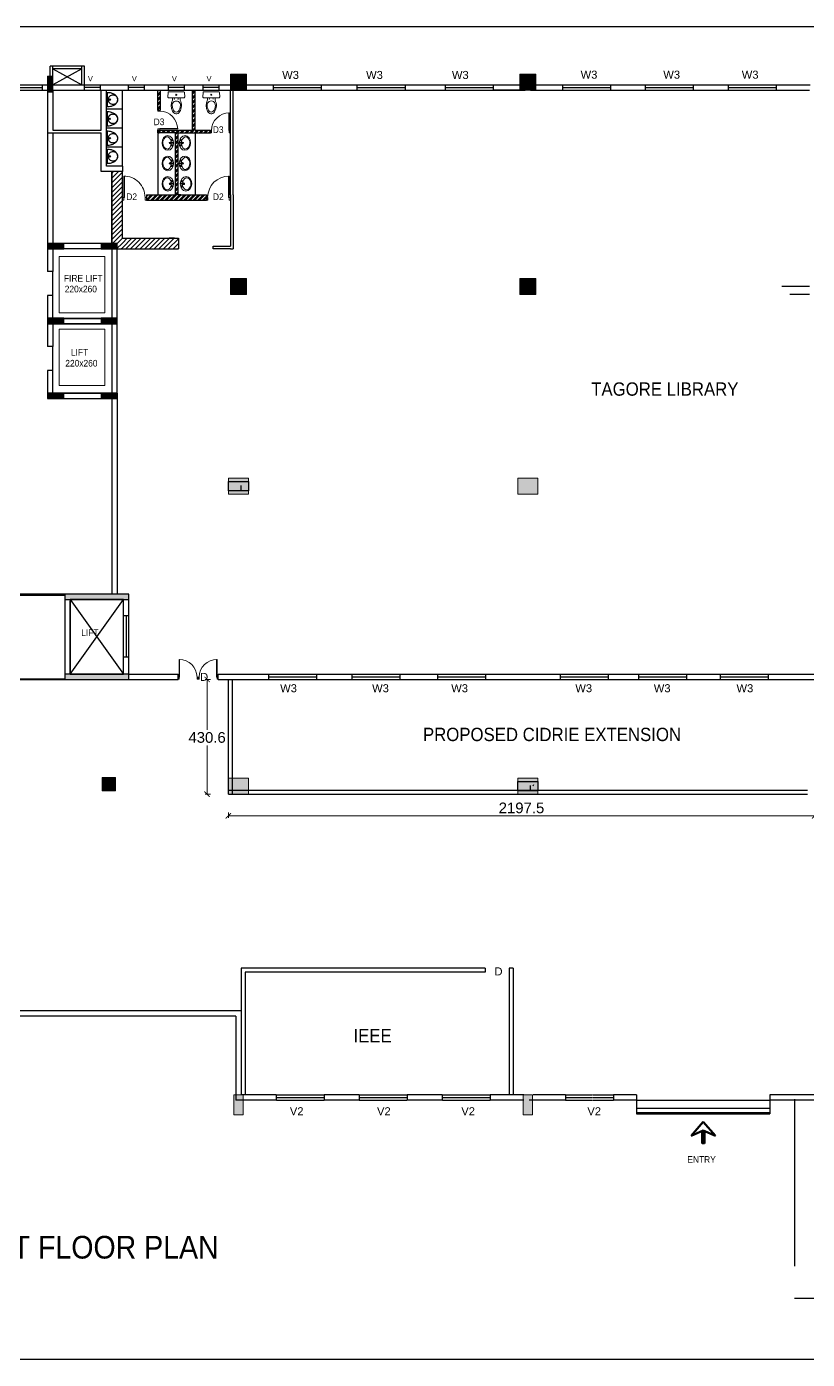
# Model space of a CAD drawing. Header units: inches. Extents: x 14 to 10147, y 8 to 5004.
# Drawn here: x 4100 to 7026, y 8 to 5004 of the extents above; entities that cross this region are included whole.
import ezdxf

# ---------------------------------------------------------------- set-up
doc = ezdxf.new("R2010")
doc.units = ezdxf.units.IN
doc.header["$MEASUREMENT"] = 0
doc.linetypes.add('HIDDEN', pattern=[0.375, 0.25, -0.125])
for name, color, linetype, lineweight in [('DOOR', 30, 'Continuous', 15), ('Layer4', 130, 'Continuous', 25), ('thin ha', 253, 'Continuous', 5), ('wall', 6, 'Continuous', 40), ('win', 102, 'Continuous', 20)]:
    doc.layers.add(name, color=color, linetype=linetype, lineweight=lineweight)
doc.layers.add('SANI', color=4, linetype='Continuous')
doc.styles.add('1MM', font='arial.ttf')
doc.styles.add('DIM', font='arial.ttf', dxfattribs={"width": 0.7, "height": 1})
doc.styles.add('DUTCH', font='arial.ttf')
doc.dimstyles.new('KRI', dxfattribs={"dimtxt": 23, "dimasz": 20, "dimexe": 7, "dimexo": 0, "dimgap": 9, "dimtad": 1, "dimdec": 1, "dimzin": 1, "dimdsep": 46, "dimtxsty": '1MM', "dimblk": 'ARCHTICK', "dimcen": 0.5, "dimclrd": 252, "dimclre": 252, "dimclrt": 7, "dimaunit": 1, "dimadec": 8, "dimazin": 0, "dimtfac": 1, "dimtdec": 1, "dimtmove": 0, "dimatfit": 3, "dimfxl": 1, "dimlwd": 13, "dimlwe": 13, "dimarcsym": 0})
pattern_1 = [(45, (-282644.504, 28265.471), (-8.83883476, 8.83883476), []), (45, (-282644.504, 28271.721), (-8.83883476, 8.83883476), [])]

# ---------------------------------------------------------------- blocks, each defined once
blk = doc.blocks.new('col')
at = {"layer": 'Layer4', "linetype": 'Continuous', "ltscale": 0.1}
blk.add_hatch(color=256, dxfattribs=at).paths.add_polyline_path([(3474.816, -1756.199), (3474.816, -1755.999), (3475.416, -1755.999), (3475.416, -1756.199)])
blk.add_lwpolyline([(3474.816, -1756.199), (3474.816, -1755.999), (3475.416, -1755.999), (3475.416, -1756.199)], close=True, dxfattribs=at)
blk = doc.blocks.new('yttu')
at = {"layer": 'thin ha', "linetype": 'Continuous', "lineweight": 20, "ltscale": 0.1}
blk.add_hatch(color=2, dxfattribs=at).paths.add_polyline_path([(-6879.58, -1156.369), (-6878.83, -1156.369), (-6878.83, -1156.969), (-6879.58, -1156.969)])
at = {"layer": 'thin ha', "color": 2, "linetype": 'Continuous', "lineweight": 20, "ltscale": 0.1}
blk.add_lwpolyline([(-6879.58, -1156.369), (-6878.83, -1156.369), (-6878.83, -1156.969), (-6879.58, -1156.969)], close=True, dxfattribs=at)
blk = doc.blocks.new('A$C307F25CB')
at = {"layer": 'win'}
for points in [[(5.5, 11.1), (8.3, 11.1), (8.3, 104.5), (5.5, 104.5)], [(0, 0), (5.5, 0), (5.5, 11.1), (0, 11.1)], [(99.5, 0), (105, 0), (105, 11.1), (99.5, 11.1)]]:
    blk.add_lwpolyline(points, close=True, dxfattribs=at)
blk.add_arc((5.2, 10.2), 94.3, 0.52072, 89.78387, dxfattribs=at)
blk = doc.blocks.new('UR1P')
at = {"layer": 'SANI'}
for points in [[(-29.7, 0, 0.066402), (-27.3, -18, 0.078959), (-21, -32, 0.107161), (-10.6, -42.2, 0.141785), (0, -45.2, 0.141785), (10.6, -42.2, 0.107161), (21, -32, 0.078959), (27.3, -18, 0.066402), (29.7, 0)], [(0, -45.2, 0.104192), (7.3, -43.7, 0.100673), (13.6, -39.2, 0.096065), (17.8, -32.6, 0.093043), (19.3, -24.7, 0.093043), (17.8, -16.8, 0.096065), (13.6, -10.2, 0.100673), (7.3, -5.7, 0.104192), (0, -4.2, 0.104192), (-7.3, -5.7, 0.100673), (-13.6, -10.2, 0.096065), (-17.8, -16.8, 0.093043), (-19.3, -24.7, 0.093043), (-17.8, -32.6, 0.096065), (-13.6, -39.2, 0.100673), (-7.3, -43.7, 0.104192)]]:
    blk.add_lwpolyline(points, format="xyb", close=True, dxfattribs=at)
blk.add_circle((0, -10.8), 2.97, dxfattribs=at)
blk = doc.blocks.new('WB5')
at = {"layer": 'DOOR'}
for p, q in [((4.7, 11.3), (6.8, 10.5)), ((5.3, -11), (7.3, -10.1))]:
    blk.add_line(p, q, dxfattribs=at)
for points in [[(2.4, 0.1, 1), (5, 0.1, 1)], [(3.2, 7.9, 1), (5.9, 7.9, 1)], [(3.6, -7.7, -1), (6.3, -7.6, -1)]]:
    blk.add_lwpolyline(points, format="xyb", close=True, dxfattribs=at)
for centre, radius in [((3.7, 0.1), 1.32), ((11.8, 0.3), 2.73), ((11.8, 0.3), 2.19)]:
    blk.add_circle(centre, radius, dxfattribs=at)
for centre, radius, start, end in [((5.6, 13.6), 2.49, 151.6403, 249.4649), ((7.7, 12.8), 2.49, 249.4649, 334.3015), ((32.6, 0.8), 25.2, 127.6693, 236.45), ((18.2, 19.4), 1.66, 91.5976, 127.6693), ((6.3, -13.3), 2.49, 113.4041, 211.2287), ((8.3, -12.4), 2.49, 28.5675, 113.4041)]:
    blk.add_arc(centre, radius, start, end, dxfattribs=at)
blk.add_ellipse((19.5, 0.5), major_axis=(-0.6, 24.9), ratio=0.783308, dxfattribs=at)
blk.add_open_spline([(18.7, -20.2), (23.5, -20.6), (25, -20), (30.8, -16.4), (34.3, -10.8), (37.3, 2.3), (34.9, 9.5), (28.9, 18.7), (25, 21.3), (18.2, 21.1)], degree=3, knots=[3.262053, 3.262053, 3.262053, 3.262053, 3.577225, 3.577225, 4.479784, 4.479784, 5.382343, 5.382343, 6.141594, 6.141594, 6.141594, 6.141594], dxfattribs=at)
blk = doc.blocks.new('WC1')
at = {"layer": 'DOOR'}
for p, q in [((-29.3, -7.5), (-29.8, -22.7)), ((24.3, -5), (-26.8, -5))]:
    blk.add_line(p, q, dxfattribs=at)
for points in [[(26.8, -7.5), (27.3, -22.7, -0.423393), (24.7, -25.4), (-27.3, -25.4, -0.423393), (-29.8, -22.7), (-29.3, -7.5, -0.405093), (-26.8, -5), (24.3, -5, -0.405093), (26.8, -7.5, -0.407682)], [(11.5, -25.4), (11.5, -33, -0.265683), (10, -73.3, -0.649464), (-14.1, -70.9, -0.243179), (-14, -33), (-14, -25.4), (11.5, -25.4)], [(12.6, -52, 1.119632), (-15.2, -52, 17.71796)]]:
    blk.add_lwpolyline(points, format="xyb", dxfattribs=at)
blk.add_lwpolyline([(-14, -25.4), (-14, -33)], dxfattribs=at)
for centre, radius in [((-7.6, -29.2), 0.636), ((-1.3, -15.2), 1.91), ((5.1, -29.2), 0.636)]:
    blk.add_circle(centre, radius, dxfattribs=at)
blk.add_arc((-26.8, -7.5), 2.54, 90, 178.2101, dxfattribs=at)
blk.add_ellipse((-1.3, -52), major_axis=(0, -22.4), ratio=0.622298, start_param=4.712389, end_param=7.853982, dxfattribs=at)
blk = doc.blocks.new('A$C764D24B9')
at = {"layer": 'DOOR'}
for points in [[(0.056, 0.111), (0.083, 0.111), (0.083, 1), (0.056, 1)], [(0, 0), (0.056, 0), (0.056, 0.111), (0, 0.111)], [(0.944, 0), (1, 0), (1, 0.111), (0.944, 0.111)]]:
    blk.add_lwpolyline(points, close=True, dxfattribs=at)
blk.add_arc((0.056, 0.111), 0.889, 0, 90, dxfattribs=at)
blk = doc.blocks.new('_ArchTick')
at = {"layer": 'wall', "color": 0, "const_width": 0.15}
blk.add_lwpolyline([(-0.5, -0.5), (0.5, 0.5)], dxfattribs=at)
blk = doc.blocks.new('*D18')
at = {"lineweight": 13, "ltscale": 0.1, "transparency": 16777216}
for p, q in [((4855.9, 2057.8), (4855.9, 2038.5)), ((7053.4, 2057.8), (7053.4, 2038.5)), ((4855.9, 2045.5), (7053.4, 2045.5))]:
    blk.add_line(p, q, dxfattribs=at)
at = {"layer": 'Defpoints', "color": 0, "linetype": 'Continuous', "ltscale": 0.1, "transparency": 16777216}
for p in [(4855.9, 2126.5, -10.8), (7053.4, 2126.5, -10.8), (7053.4, 2045.5)]:
    blk.add_point(p, dxfattribs=at)
at = {"linetype": 'Continuous', "lineweight": 13, "ltscale": 0.1, "transparency": 16777216, "xscale": 20, "yscale": 20, "zscale": 20, "rotation": 180}
blk.add_blockref('_ArchTick', (4855.9, 2045.5), dxfattribs=at)
at = {"linetype": 'Continuous', "lineweight": 13, "ltscale": 0.1, "transparency": 16777216, "xscale": 20, "yscale": 20, "zscale": 20}
blk.add_blockref('_ArchTick', (7053.4, 2045.5), dxfattribs=at)
at = {"color": 7, "linetype": 'Continuous', "ltscale": 0.1, "transparency": 16777216, "insert": (5954.6, 2074.9), "char_height": 40, "attachment_point": 5, "style": '1MM'}
blk.add_mtext('2197.5', dxfattribs=at)
blk = doc.blocks.new('*D21')
at = {"lineweight": 13, "ltscale": 0.1, "transparency": 16777216}
for p, q in [((4788.7, 2557.1), (4769.2, 2557.1)), ((4776.2, 2557.1), (4776.2, 2368.4)), ((4776.2, 2126.5), (4776.2, 2309.5)), ((4788.5, 2126.5), (4769.2, 2126.5))]:
    blk.add_line(p, q, dxfattribs=at)
at = {"layer": 'Defpoints', "color": 0, "linetype": 'Continuous', "ltscale": 0.1, "transparency": 16777216}
for p in [(4855.9, 2557.1, -1.5), (4776.2, 2126.5), (4855.9, 2126.5, -10.8)]:
    blk.add_point(p, dxfattribs=at)
at = {"linetype": 'Continuous', "lineweight": 13, "ltscale": 0.1, "transparency": 16777216, "xscale": 20, "yscale": 20, "zscale": 20}
for p, rotation in [((4776.2, 2557.1), 90), ((4776.2, 2126.5), 270)]:
    blk.add_blockref('_ArchTick', p, dxfattribs=dict(at, rotation=rotation))
at = {"color": 7, "linetype": 'Continuous', "ltscale": 0.1, "transparency": 16777216, "insert": (4776.2, 2339), "char_height": 40, "attachment_point": 5, "style": '1MM'}
blk.add_mtext('430.6', dxfattribs=at)

msp = doc.modelspace()

# ---------------------------------------------------------------- hatches: boundary and pattern name
at = {"linetype": 'Continuous', "lineweight": 20, "ltscale": 0.1}
for points in [[(4178.67, 4819), (4198.67, 4819), (4198.67, 4759), (4178.67, 4759)], [(4863.4, 4826.5), (4923.4, 4826.5), (4923.4, 4766.5), (4863.4, 4766.5)], [(5948.4, 4826.5), (6008.4, 4826.5), (6008.4, 4766.5), (5948.4, 4766.5)], [(4238.63, 4190.67), (4238.63, 4170.67), (4178.63, 4170.67), (4178.63, 4190.67)], [(4438.63, 4190.67), (4438.63, 4170.67), (4378.63, 4170.67), (4378.63, 4190.67)], [(4863.4, 4060.25), (4923.4, 4060.25), (4923.4, 4000.25), (4863.4, 4000.25)], [(5948.4, 4060.25), (6008.4, 4060.25), (6008.4, 4000.25), (5948.4, 4000.25)], [(4238.63, 3910.67), (4238.63, 3890.67), (4178.63, 3890.67), (4178.63, 3910.67)], [(4438.63, 3910.67), (4438.63, 3890.67), (4378.63, 3890.67), (4378.63, 3910.67)], [(4238.63, 3630.67), (4238.63, 3610.67), (4178.63, 3610.67), (4178.63, 3630.67)], [(4438.63, 3630.67), (4438.63, 3610.67), (4378.63, 3610.67), (4378.63, 3630.67)], [(4482.56, 2877.07), (4482.56, 2857.07), (4242.56, 2857.07), (4242.56, 2877.07)], [(4482.56, 2577.07), (4482.56, 2557.07), (4242.56, 2557.07), (4242.56, 2577.07)], [(4383.39, 2189), (4433.39, 2189), (4433.39, 2139), (4383.39, 2139)], [(4875.9, 999.5), (4910.9, 999.5), (4910.9, 924.5), (4875.9, 924.5)], [(5960.9, 999.5), (5995.9, 999.5), (5995.9, 924.5), (5960.9, 924.5)]]:
    msp.add_hatch(color=2, dxfattribs=at).paths.add_polyline_path(points)
at = {"linetype": 'Continuous', "ltscale": 0.1}
h = msp.add_hatch(dxfattribs=at)
h.set_pattern_fill('STEEL', color=3, scale=100, style=0)
h.set_pattern_definition(pattern_1)
h.paths.add_polyline_path([(4788.85, 4616.54), (4788.85, 4606.54), (4666.03, 4606.54), (4666.03, 4374.12), (4773.4, 4374.12), (4773.34, 4354.12), (4548.67, 4354.12), (4548.61, 4374.12), (4656.03, 4374.12), (4656.03, 4606.54), (4591.03, 4606.58), (4591.04, 4616.54), (4721.03, 4616.54), (4721.1, 4766.5), (4731.03, 4766.5), (4731.03, 4616.54)])
h = msp.add_hatch(dxfattribs=at)
h.set_pattern_fill('STEEL', color=3, scale=100, style=0)
h.set_pattern_definition(pattern_1)
h.paths.add_polyline_path([(4591.03, 4766.53), (4601.03, 4766.53), (4601.03, 4691.54), (4591.03, 4691.54)])
h = msp.add_hatch(dxfattribs=at)
h.set_pattern_fill('ANSI31', color=256, scale=100, style=0)
h.set_pattern_definition([(45, (-270946.112, 28265.663), (-8.83883476, 8.83883476), [])])
h.paths.add_polyline_path([(4458.67, 4210.86), (4668.67, 4210.86), (4668.67, 4170.86), (4458.67, 4170.86)])
h.paths.add_polyline_path([(4418.63, 4170.67), (4458.63, 4170.67), (4458.67, 4460.86), (4418.67, 4460.86)])
for color, points in [(7, [(4855.9, 3264), (4855.9, 3299), (4930.9, 3299), (4930.9, 3264)]), (7, [(4855.9, 3264), (4855.9, 3299), (4930.9, 3299), (4930.9, 3264)]), (7, [(4855.9, 3264), (4855.9, 3299), (4930.9, 3299), (4930.9, 3264)]), (4, [(4482.56, 2877.07), (4242.56, 2877.07), (4242.56, 2857.07), (4482.56, 2857.07)]), (4, [(4482.56, 2577.07), (4242.56, 2577.07), (4242.56, 2557.07), (4482.56, 2557.07)]), (7, [(5940.9, 2139), (5940.9, 2174), (6015.9, 2174), (6015.9, 2139)]), (7, [(5940.9, 2139), (5940.9, 2174), (6015.9, 2174), (6015.9, 2139)]), (7, [(5940.9, 2139), (5940.9, 2174), (6015.9, 2174), (6015.9, 2139)])]:
    msp.add_hatch(color=color, dxfattribs=at).paths.add_polyline_path(points)

# ---------------------------------------------------------------- linework, layer by layer
at = {"linetype": 'HIDDEN'}
for p, q in [((3958.67, 4786.5, -10.81), (4158.67, 4786.5, -10.81)), ((3958.67, 4776.5, -10.81), (4158.67, 4776.5, -10.81)), ((3958.67, 4766.5, -10.81), (4158.67, 4766.5, -10.81)), ((5023.4, 4786.5, -10.81), (5203.4, 4786.5, -10.81)), ((5023.4, 4776.5, -10.81), (5203.4, 4776.5, -10.81)), ((5023.4, 4766.5, -10.81), (5203.4, 4766.5, -10.81)), ((5337.99, 4786.5, -10.81), (5517.99, 4786.5, -10.81)), ((5337.99, 4776.5, -10.81), (5517.99, 4776.5, -10.81)), ((5337.99, 4766.5, -10.81), (5517.99, 4766.5, -10.81)), ((5668.4, 4786.5, -10.81), (5848.4, 4786.5, -10.81)), ((5668.4, 4776.5, -10.81), (5848.4, 4776.5, -10.81)), ((5668.4, 4766.5, -10.81), (5848.4, 4766.5, -10.81)), ((6108.4, 4786.5, -10.81), (6288.4, 4786.5, -10.81)), ((6108.4, 4776.5, -10.81), (6288.4, 4776.5, -10.81)), ((6108.4, 4766.5, -10.81), (6288.4, 4766.5, -10.81)), ((6418.23, 4786.5, -10.81), (6598.23, 4786.5, -10.81)), ((6418.23, 4776.5, -10.81), (6598.23, 4776.5, -10.81)), ((6418.23, 4766.5, -10.81), (6598.23, 4766.5, -10.81)), ((6729.31, 4786.5, -10.81), (6909.31, 4786.5, -10.81)), ((6729.31, 4776.5, -10.81), (6909.31, 4776.5, -10.81)), ((6729.31, 4766.5, -10.81), (6909.31, 4766.5, -10.81)), ((5005.86, 2577.07, -1.55), (5185.86, 2577.07, -1.55)), ((5005.86, 2567.07, -1.55), (5185.86, 2567.07, -1.55)), ((5005.86, 2557.07, -1.55), (5185.86, 2557.07, -1.55)), ((5318.98, 2577.07, -1.55), (5498.98, 2577.07, -1.55)), ((5318.98, 2567.07, -1.55), (5498.98, 2567.07, -1.55)), ((5318.98, 2557.07, -1.55), (5498.98, 2557.07, -1.55)), ((5639.51, 2577.07, -1.55), (5819.51, 2577.07, -1.55)), ((5639.51, 2567.07, -1.55), (5819.51, 2567.07, -1.55)), ((5639.51, 2557.07, -1.55), (5819.51, 2557.07, -1.55)), ((6099.97, 2577.07, -1.55), (6279.97, 2577.07, -1.55)), ((6099.97, 2567.07, -1.55), (6279.97, 2567.07, -1.55)), ((6099.97, 2557.07, -1.55), (6279.97, 2557.07, -1.55)), ((6393.38, 2577.07, -1.55), (6573.38, 2577.07, -1.55)), ((6393.38, 2567.07, -1.55), (6573.38, 2567.07, -1.55)), ((6393.38, 2557.07, -1.55), (6573.38, 2557.07, -1.55)), ((6699.32, 2577.07, -1.55), (6879.32, 2577.07, -1.55)), ((6699.32, 2567.07, -1.55), (6879.32, 2567.07, -1.55)), ((6699.32, 2557.07, -1.55), (6879.32, 2557.07, -1.55)), ((5034.65, 999, -10.81), (5214.65, 999, -10.81)), ((5034.65, 989, -10.81), (5214.65, 989, -10.81)), ((5034.65, 979, -10.81), (5214.65, 979, -10.81)), ((5345.9, 999, -10.81), (5525.9, 999, -10.81)), ((5345.9, 989, -10.81), (5525.9, 989, -10.81)), ((5345.9, 979, -10.81), (5525.9, 979, -10.81)), ((5657.15, 999, -10.81), (5837.15, 999, -10.81)), ((5657.15, 989, -10.81), (5837.15, 989, -10.81)), ((5657.15, 979, -10.81), (5837.15, 979, -10.81)), ((6119.33, 999, -2.19), (6299.33, 999, -2.19)), ((6119.33, 989, -12.08), (6299.33, 989, -12.08)), ((6119.33, 979, -3.46), (6299.33, 979, -3.46))]:
    msp.add_line(p, q, dxfattribs=at)
at = {"linetype": 'Continuous', "ltscale": 0.1}
for p, q in [((4158.67, 4786.5, -10.81), (4337.28, 4786.5, -10.81)), ((4158.67, 4786.5, -10.81), (4198.67, 4786.5, -10.81)), ((4158.67, 4786.5, -10.81), (4198.67, 4786.5, -10.81)), ((4158.67, 4786.5, -10.81), (4158.67, 4766.5, -10.81)), ((4158.67, 4766.5, -10.81), (4337.28, 4766.5, -10.81)), ((4158.67, 4766.5, -10.81), (4178.67, 4766.5, -10.81)), ((4178.67, 4759, -10.81), (4178.67, 4606.5, -10.81)), ((4198.67, 4766.5, -10.81), (4198.67, 4759, -10.81)), ((4198.67, 4759, -10.81), (4198.67, 4616.5, -10.81)), ((4301.06, 4786.5, -10.81), (5023.4, 4786.5, -10.81)), ((4313.37, 4766.5, -10.81), (5023.4, 4766.5, -10.81)), ((4378.68, 4616.5, -0.1), (4378.67, 4766.54, -5.09)), ((4398.67, 4480.86, -9.99), (4398.67, 4766.54, -5.09)), ((4591.03, 4691.54, -12.76), (4591.03, 4766.53, -12.76)), ((4601.03, 4691.54, -12.76), (4601.03, 4766.53, -12.76)), ((4721.03, 4616.54, -12.76), (4721.03, 4766.5, -12.76)), ((4721.03, 4616.54, -12.76), (4721.03, 4766.5, -12.76)), ((4731.03, 4616.54, -12.76), (4731.03, 4766.5, -12.76)), ((4863.4, 4374.12, -5.09), (4863.4, 4766.57, -5.09)), ((4863.4, 4606.54, -5.09), (4863.4, 4766.5, -5.09)), ((4863.4, 4606.54, -5.09), (4863.4, 4766.5, -5.09)), ((4873.4, 4374.12, -5.09), (4873.4, 4766.57, -5.09)), ((4873.4, 4606.54, -5.09), (4873.4, 4766.5, -5.09)), ((4883.4, 4786.5, -10.81), (5023.4, 4786.5, -10.81)), ((4903.4, 4766.5, -10.81), (5023.4, 4766.5, -10.81)), ((5023.4, 4786.5, -10.81), (5023.4, 4766.5, -10.81)), ((5023.4, 4786.5, -10.81), (5023.4, 4766.5, -10.81)), ((5203.4, 4786.5, -10.81), (5337.99, 4786.5, -10.81)), ((5203.4, 4786.5, -10.81), (5337.99, 4786.5, -10.81)), ((5203.4, 4786.5, -10.81), (5203.4, 4766.5, -10.81)), ((5203.4, 4786.5, -10.81), (5203.4, 4766.5, -10.81)), ((5203.4, 4766.5, -10.81), (5337.99, 4766.5, -10.81)), ((5203.4, 4766.5, -10.81), (5337.99, 4766.5, -10.81)), ((5337.99, 4786.5, -10.81), (5337.99, 4766.5, -10.81)), ((5337.99, 4786.5, -10.81), (5337.99, 4766.5, -10.81)), ((5517.99, 4786.5, -10.81), (5668.4, 4786.5, -10.81)), ((5517.99, 4786.5, -10.81), (5668.4, 4786.5, -10.81)), ((5517.99, 4786.5, -10.81), (5517.99, 4766.5, -10.81)), ((5517.99, 4786.5, -10.81), (5517.99, 4766.5, -10.81)), ((5517.99, 4766.5, -10.81), (5668.4, 4766.5, -10.81)), ((5517.99, 4766.5, -10.81), (5668.4, 4766.5, -10.81)), ((5668.4, 4786.5, -10.81), (5668.4, 4766.5, -10.81)), ((5668.4, 4786.5, -10.81), (5668.4, 4766.5, -10.81)), ((5848.4, 4786.5, -10.81), (5988.4, 4786.5, -10.81)), ((5848.4, 4786.5, -10.81), (5988.4, 4786.5, -10.81)), ((5848.4, 4786.5, -10.81), (5848.4, 4766.5, -10.81)), ((5848.4, 4786.5, -10.81), (5848.4, 4766.5, -10.81)), ((5848.4, 4766.5, -10.81), (5968.4, 4766.5, -10.81)), ((5848.4, 4766.5, -10.81), (5968.4, 4766.5, -10.81)), ((5968.4, 4766.5, -10.81), (5848.4, 4766.5, -10.81)), ((5968.4, 4786.5, -10.81), (6108.4, 4786.5, -10.81)), ((5988.4, 4766.5, -10.81), (6108.4, 4766.5, -10.81)), ((6108.4, 4786.5, -10.81), (6108.4, 4766.5, -10.81)), ((6108.4, 4786.5, -10.81), (6108.4, 4766.5, -10.81)), ((6288.4, 4786.5, -10.81), (6418.23, 4786.5, -10.81)), ((6288.4, 4786.5, -10.81), (6288.4, 4766.5, -10.81)), ((6288.4, 4786.5, -10.81), (6288.4, 4766.5, -10.81)), ((6288.4, 4766.5, -10.81), (6418.23, 4766.5, -10.81)), ((6418.23, 4786.5, -10.81), (6418.23, 4766.5, -10.81)), ((6418.23, 4786.5, -10.81), (6418.23, 4766.5, -10.81)), ((6598.23, 4786.5, -18.14), (7035.96, 4786.5, -9.4)), ((6598.23, 4786.5, -10.81), (6598.23, 4766.5, -10.81)), ((6598.23, 4786.5, -10.81), (6598.23, 4766.5, -10.81)), ((6598.23, 4766.5, -10.81), (7033.4, 4766.5, -10.81)), ((6729.31, 4786.5, -10.81), (6729.31, 4766.5, -10.81)), ((6729.31, 4786.5, -10.81), (6729.31, 4766.5, -10.81)), ((6909.31, 4786.5, -10.81), (6909.31, 4766.5, -10.81)), ((6909.31, 4786.5, -10.81), (6909.31, 4766.5, -10.81)), ((4591.03, 4691.54, -15.37), (4601.03, 4691.54, -15.32)), ((4721.03, 4691.54, -14.71), (4721.03, 4691.54, -14.71)), ((4178.67, 4606.5, -10.81), (4378.68, 4606.5, -10.81)), ((4178.67, 4606.5, -5.09), (4178.67, 4460.67, -5.09)), ((4198.67, 4616.5, -10.81), (4378.68, 4616.5, -10.81)), ((4198.67, 4606.5, -10.81), (4198.67, 4300.67, -10.81)), ((4378.7, 4460.86, 5.08), (4378.68, 4606.5, 0.23)), ((4591.03, 4616.54, -15.37), (4721.03, 4616.54, -14.71)), ((4591.03, 4606.54, -12.76), (4591.03, 4616.54, -12.76)), ((4591.03, 4606.54, -15.37), (4596.03, 4606.54, -15.28)), ((4656.03, 4606.54, -14.51), (4596.03, 4606.54, -12.76)), ((4656.03, 4606.54, -14.51), (4656.03, 4374.12, -4.91)), ((4666.03, 4606.54, -13.97), (4731.03, 4606.54, -12.76)), ((4666.03, 4606.54, -14.51), (4666.03, 4374.12, -4.91)), ((4721.03, 4606.54, -12.76), (4721.03, 4606.54, -12.76)), ((4721.03, 4606.54, -15.37), (4788.85, 4606.54, -5.09)), ((4731.03, 4616.54, -15.32), (4788.85, 4616.54, -15.03)), ((4731.03, 4606.54, -12.76), (4731.03, 4606.54, -12.76)), ((4788.85, 4606.54, -5.09), (4788.85, 4616.54, -5.09)), ((4178.67, 4516.5, -10.81), (4178.67, 4170.67, -10.81)), ((4198.67, 4522.13, -10.81), (4198.67, 4170.67, -10.81)), ((4438.67, 4460.86, 4.93), (4378.67, 4460.86, 5.08)), ((4458.67, 4480.86, 4.88), (4398.67, 4480.86, 5.18)), ((4458.67, 4480.86, 4.88), (4458.67, 4460.86, 1.16)), ((4418.61, 4374.48, -3.74), (4418.61, 4354.48, -3.74)), ((4548.67, 4374.12, -1.63), (4599.07, 4374.12, -1.41)), ((4548.67, 4374.12, -5.09), (4548.67, 4354.12, -5.09)), ((4548.67, 4354.12, -1.57), (4604.07, 4354.12, -1.31)), ((4599.07, 4374.12, 3.6), (4656.03, 4374.12, 2.62)), ((4604.07, 4354.12, -2.49), (4773.4, 4354.12, -1.71)), ((4666.03, 4374.12, 2.43), (4668.4, 4374.12, 2.39)), ((4678.4, 4374.12, 2.76), (4668.4, 4374.12, 2.39)), ((4678.4, 4374.12, 2.2), (4773.4, 4374.12, 0.4)), ((4773.4, 4374.12, -5.09), (4773.4, 4354.12, -5.09)), ((4863.4, 4374.12, -5.09), (4863.4, 4180.74, -5.09)), ((4873.4, 4374.12, -5.09), (4873.4, 4170.74, -5.09)), ((4438.67, 4190.67, -10.81), (4178.67, 4190.67, -10.81)), ((4178.67, 4190.67, -10.81), (4178.67, 4110.67, -10.81)), ((4178.67, 4190.67, -10.81), (4178.67, 4110.67, -10.81)), ((4418.67, 4170.67, -10.81), (4198.67, 4170.67, -10.81)), ((4198.67, 4170.67, -10.81), (4198.67, 4085.67, -10.81)), ((4418.67, 4170.67, -10.81), (4198.67, 4170.67, -10.81)), ((4408.67, 4190.67, -10.81), (4408.67, 4170.67, -10.81)), ((4408.67, 4190.67, -10.81), (4408.67, 4170.67, -10.81)), ((4428.67, 4170.67, -10.81), (4428.67, 4190.67, -10.81)), ((4428.67, 4170.67, -10.81), (4428.67, 4190.67, -10.81)), ((4438.67, 3950.67, -10.81), (4438.67, 4190.67, -10.81)), ((4798.67, 4170.74, -5.09), (4798.67, 4180.74, -5.09)), ((4798.67, 4180.74, -5.09), (4863.4, 4180.74, -5.09)), ((4863.4, 4170.74, -5.09), (4798.67, 4170.74, -5.09)), ((4863.4, 4170.74, -5.09), (4873.4, 4170.74, -5.09)), ((4178.67, 4110.67, -10.81), (4178.67, 4085.67, -10.81)), ((4198.67, 4085.67, -10.81), (4178.67, 4085.67, -10.81)), ((4198.67, 3995.67, -10.81), (4198.67, 4085.67, -10.81)), ((4178.67, 3995.67, -10.81), (4178.67, 3950.67, -10.81)), ((4198.67, 3995.67, -10.81), (4178.67, 3995.67, -10.81)), ((4438.67, 3910.67, -10.81), (4178.67, 3910.67, -10.81)), ((4178.67, 3910.67, -10.81), (4178.67, 3830.67, -10.81)), ((4178.67, 3910.67, -10.81), (4178.67, 3830.67, -10.81)), ((4198.67, 3910.67, -10.81), (4418.67, 3910.67, -10.81)), ((4438.67, 3670.67, -10.81), (4438.67, 3910.67, -10.81)), ((4438.67, 3890.67, -10.81), (4438.67, 3910.67, -10.81)), ((4178.67, 3890.67, -10.81), (4438.67, 3890.67, -10.81)), ((4418.67, 3890.67, -10.81), (4198.67, 3890.67, -10.81)), ((4198.67, 3890.67, -10.81), (4198.67, 3805.67, -10.81)), ((4178.67, 3830.67, -10.81), (4178.67, 3805.67, -10.81)), ((4198.67, 3805.67, -10.81), (4178.67, 3805.67, -10.81)), ((4198.67, 3715.67, -10.81), (4198.67, 3805.67, -10.81)), ((4178.67, 3715.67, -10.81), (4178.67, 3670.67, -10.81)), ((4198.67, 3715.67, -10.81), (4178.67, 3715.67, -10.81)), ((4178.67, 3610.67, -10.81), (4438.67, 3610.67, -10.81)), ((4178.67, 3610.67, -10.81), (4408.67, 3610.67, -10.81)), ((4198.67, 3630.67, -10.81), (4418.67, 3630.67, -10.81)), ((4418.67, 3610.67, -10.81), (4418.67, 2877.07, -10.81)), ((4438.67, 3630.67, -10.81), (4438.67, 2877.07, -10.81)), ((4903.4, 3264, -10.81), (4903.4, 3284, -10.81)), ((4903.4, 3264, -10.81), (4903.4, 3284, -10.81)), ((4903.4, 3264, -10.81), (4903.4, 3284, -10.81)), ((4482.56, 2877.07, -1.55), (4242.56, 2877.07, -1.55)), ((4242.56, 2877.07, -1.55), (4242.56, 2857.07, -1.55)), ((4242.56, 2857.07, -1.55), (4242.56, 2640.93, -1.55)), ((4462.56, 2857.07, -1.55), (4262.56, 2857.07, -1.55)), ((4262.56, 2857.07, -1.55), (4262.56, 2577.07, -1.55)), ((4262.56, 2819, -1.55), (4262.56, 2852.11, -1.55)), ((4262.56, 2577.07, -1.55), (4262.56, 2851.5, -1.55)), ((4462.56, 2577.07, -1.55), (4462.56, 2857.07, -1.55)), ((4482.56, 2557.07, -1.55), (4482.56, 2877.07, -1.55)), ((4242.56, 2802.07, -1.55), (4242.56, 2640.93, -1.55)), ((4462.56, 2797.07, -1.55), (4482.56, 2797.07, -1.55)), ((4472.56, 2797.07, -1.55), (4472.56, 2640.93, -1.55)), ((4242.56, 2664, -1.55), (4242.56, 2557.07, -1.55)), ((4262.56, 2586.5, -1.55), (4262.56, 2664, -1.55)), ((4262.56, 2664, -1.55), (4262.56, 2577.07, -1.55)), ((4462.56, 2640.93, -1.55), (4482.56, 2640.93, -1.55)), ((4242.56, 2557.07, -1.55), (4482.56, 2557.07, -1.55)), ((4262.56, 2577.07, -1.55), (4462.56, 2577.07, -1.55)), ((4482.56, 2577.07, -1.55), (4667.42, 2577.07, -1.55)), ((4482.56, 2557.07, -1.55), (4667.42, 2557.07, -1.55)), ((4817.42, 2557.07, -1.55), (4817.42, 2577.08, -1.55)), ((4817.42, 2577.07, -1.55), (7073.4, 2577.07, -1.55)), ((4817.42, 2557.07, -1.55), (7053.4, 2557.07, -1.55)), ((5005.86, 2577.07, -1.55), (5005.86, 2557.07, -1.55)), ((5005.86, 2577.07, -1.55), (5005.86, 2557.07, -1.55)), ((5185.86, 2577.07, -1.55), (5185.86, 2557.07, -1.55)), ((5185.86, 2577.07, -1.55), (5185.86, 2557.07, -1.55)), ((5318.98, 2577.07, -1.55), (5318.98, 2557.07, -1.55)), ((5318.98, 2577.07, -1.55), (5318.98, 2557.07, -1.55)), ((5498.98, 2577.07, -1.55), (5498.98, 2557.07, -1.55)), ((5498.98, 2577.07, -1.55), (5498.98, 2557.07, -1.55)), ((5639.51, 2577.07, -1.55), (5639.51, 2557.07, -1.55)), ((5639.51, 2577.07, -1.55), (5639.51, 2557.07, -1.55)), ((5819.51, 2577.07, -1.55), (5819.51, 2557.07, -1.55)), ((5819.51, 2577.07, -1.55), (5819.51, 2557.07, -1.55)), ((6099.97, 2577.07, -1.55), (6099.97, 2557.07, -1.55)), ((6099.97, 2577.07, -1.55), (6099.97, 2557.07, -1.55)), ((6279.97, 2577.07, -1.55), (6279.97, 2557.07, -1.55)), ((6279.97, 2577.07, -1.55), (6279.97, 2557.07, -1.55)), ((6393.38, 2577.07, -1.55), (6393.38, 2557.07, -1.55)), ((6393.38, 2577.07, -1.55), (6393.38, 2557.07, -1.55)), ((6573.38, 2577.07, -1.55), (6573.38, 2557.07, -1.55)), ((6573.38, 2577.07, -1.55), (6573.38, 2557.07, -1.55)), ((6699.32, 2577.07, -1.55), (6699.32, 2557.07, -1.55)), ((6699.32, 2577.07, -1.55), (6699.32, 2557.07, -1.55)), ((6879.32, 2577.07, -1.55), (6879.32, 2557.07, -1.55)), ((6879.32, 2577.07, -1.55), (6879.32, 2557.07, -1.55)), ((5988.4, 2139, -10.81), (5988.4, 2159, -10.81)), ((5988.4, 2139, -10.81), (5988.4, 2159, -10.81)), ((5988.4, 2139, -10.81), (5988.4, 2159, -10.81)), ((5978.4, 2139, -10.81), (5953.85, 2139, -10.81)), ((5818.4, 1474, -10.81), (4903.4, 1474, -10.81)), ((4903.4, 1474, -10.81), (4903.4, 999, -10.81)), ((5818.4, 1459, -10.81), (4918.4, 1459, -10.81)), ((4918.4, 1459, -10.81), (4918.4, 999, -10.81)), ((5818.4, 1474, -10.81), (5818.4, 1459, -10.81)), ((5923.4, 1474, -10.81), (5908.4, 1474, -10.81)), ((5908.4, 1474, -10.81), (5908.4, 999, -10.81)), ((5923.4, 1474, -10.81), (5923.4, 999, -10.81)), ((4903.4, 1314, -10.81), (3213.39, 1314, -10.81)), ((4883.4, 1294, -10.81), (3233.39, 1294, -10.81)), ((4883.4, 1294, -10.81), (4883.4, 979, -10.81)), ((5034.65, 979, -10.81), (4883.4, 979, -10.81)), ((5034.65, 999, -10.81), (4903.4, 999, -10.81)), ((5034.65, 999, -10.81), (5034.65, 979, -10.81)), ((5345.9, 999, -10.81), (5214.65, 999, -10.81)), ((5214.65, 999, -10.81), (5214.65, 979, -10.81)), ((5345.9, 979, -10.81), (5214.65, 979, -10.81)), ((5345.9, 999, -10.81), (5345.9, 979, -10.81)), ((5657.15, 999, -10.81), (5525.9, 999, -10.81)), ((5525.9, 999, -10.81), (5525.9, 979, -10.81)), ((5657.15, 979, -10.81), (5525.9, 979, -10.81)), ((5657.15, 999, -10.81), (5535.9, 999, -10.81)), ((5657.15, 999, -10.81), (5535.9, 999, -10.81)), ((5657.15, 999, -10.81), (5535.9, 999, -10.81)), ((5657.15, 999, -10.81), (5657.15, 979, -10.81)), ((5963.4, 999, -10.81), (5837.15, 999, -10.81)), ((5837.15, 999, -10.81), (5837.15, 979, -10.81)), ((5963.4, 979, -10.81), (5837.15, 979, -10.81)), ((5918.87, 999, -10.81), (5847.15, 999, -10.81)), ((5918.87, 999, -10.81), (5847.15, 999, -10.81)), ((5918.87, 999, -10.81), (5847.15, 999, -10.81)), ((6119.33, 979, -12.18), (5983.4, 979, -10.81)), ((6109.55, 999, -10.81), (5998.87, 999, -10.81)), ((6109.55, 999, -10.81), (5998.87, 999, -10.81)), ((6109.55, 999, -10.81), (5998.87, 999, -10.81)), ((6109.55, 999, -10.81), (5998.87, 999, -10.81)), ((6109.55, 999, -10.81), (5998.87, 999, -10.81)), ((6119.33, 999, -10.81), (5998.87, 999, -10.81)), ((6109.11, 979, -12.08), (6109.55, 979, -12.08)), ((6119.33, 999, -2.19), (6119.33, 979, -2.19)), ((6385.9, 999, -10.81), (6299.33, 999, -10.81)), ((6299.33, 999, -2.19), (6299.33, 979, -2.19)), ((6385.9, 979, -14.87), (6299.33, 979, -14)), ((6385.9, 999, -10.81), (6309.55, 999, -10.81)), ((6385.9, 999, -10.81), (6309.55, 999, -10.81)), ((6385.9, 999, -10.81), (6309.55, 999, -10.81)), ((6385.9, 999, -10.81), (6309.55, 999, -10.81)), ((6385.9, 999, -10.81), (6309.55, 999, -10.81)), ((6385.9, 999, -10.81), (6309.55, 999, -10.81)), ((6385.9, 979, -14.87), (6309.55, 979, -14.1)), ((6385.9, 999, -9.11), (6385.9, 979, -9.11)), ((6385.9, 979, -9.11), (6885.9, 979, 0)), ((6385.9, 979, -9.11), (6385.9, 928.37, -9.11)), ((6385.9, 949.69, -9.15), (6885.9, 949.69, -0.03)), ((6998.87, 999, -10.81), (6885.9, 999, -10.81)), ((6998.87, 999, -10.81), (6885.9, 999, -10.81)), ((6998.87, 999, -10.81), (6885.9, 999, -10.81)), ((6998.87, 999, -10.81), (6885.9, 999, -10.81)), ((6998.87, 999, -10.81), (6885.9, 999, -10.81)), ((6998.87, 999, -10.81), (6885.9, 999, -10.81)), ((7053.4, 999, -10.81), (6885.9, 999, -10.81)), ((6885.9, 999, 0), (6885.9, 979, 0)), ((7053.4, 979, -21.61), (6885.9, 979, -19.92)), ((7053.4, 979, -21.61), (6885.9, 979, -19.92)), ((6885.9, 979, 0), (6885.9, 928.37, 0)), ((6385.9, 933.7, -9.11), (6885.9, 933.7, 0)), ((6385.9, 928.37, -9.11), (6885.9, 928.37, 0))]:
    msp.add_line(p, q, dxfattribs=at)
for p, q in [((4304.8, 4786.59, -11), (4377.1, 4786.59, -11)), ((4317.1, 4766.58, -11), (4317.1, 4786.59, -11.2)), ((4317.1, 4776.84, -11), (4377.1, 4776.84, -11)), ((4317.1, 4766.58, -10.81), (4377.1, 4766.58, -10.81)), ((4377.1, 4766.58, -11), (4377.1, 4786.59, -11.2)), ((4482.13, 4766.58, -11), (4482.13, 4786.59, -11.2)), ((4482.13, 4786.59, -11), (4542.13, 4786.59, -11)), ((4482.13, 4776.84, -11), (4542.13, 4776.84, -11)), ((4482.13, 4766.58, -10.81), (4542.13, 4766.58, -10.81)), ((4542.13, 4766.58, -11), (4542.13, 4786.59, -11.2)), ((4632.14, 4766.58, -11), (4632.14, 4786.59, -11.2)), ((4632.14, 4786.59, -11), (4692.14, 4786.59, -11)), ((4632.14, 4776.84, -11), (4692.14, 4776.84, -11)), ((4632.14, 4766.58, -10.81), (4692.14, 4766.58, -10.81)), ((4692.14, 4766.58, -11), (4692.14, 4786.59, -11.2)), ((4762.1, 4766.58, -11), (4762.1, 4786.59, -11.2)), ((4762.1, 4786.59, -11), (4822.1, 4786.59, -11)), ((4762.1, 4776.84, -11), (4822.1, 4776.84, -11)), ((4762.11, 4766.58, -10.81), (4822.11, 4766.58, -10.81)), ((4822.1, 4766.58, -11), (4822.1, 4786.59, -11.2))]:
    msp.add_line(p, q)
at = {"color": 4}
for p, q in [((4398.67, 4556.5, -5.09), (4398.67, 4766.54, -5.09)), ((4458.67, 4480.86, 4.88), (4458.67, 4766.5, -5.09)), ((4458.67, 4695.09, -2.6), (4398.67, 4695.09, -2.3)), ((4458.67, 4623.68, -9.84), (4398.67, 4623.68, -9.54)), ((4591.03, 4606.54, -12.76), (4591.02, 4374.12, -9.18)), ((4731.03, 4606.54, -14.51), (4731.03, 4374.12, -4.91)), ((4458.67, 4552.27, -9.62), (4398.67, 4552.27, -9.31)), ((7033.4, 4030.25, -10.81), (6930.9, 4030.25, -10.81)), ((7033.4, 4000.25, -10.81), (6960.9, 4000.25, -10.81))]:
    msp.add_line(p, q, dxfattribs=at)
at = {"color": 1, "linetype": 'Continuous'}
for p, q in [((4458.67, 4460.86, 4.93), (4418.67, 4460.86, 4.93)), ((4418.67, 4190.67, -5.09), (4418.67, 4460.67, -5.09)), ((4458.67, 4210.67, -5.09), (4458.67, 4460.67, -5.09)), ((4458.67, 4210.67, -5.09), (4668.67, 4210.67, -5.09)), ((4668.67, 4210.67, -5.09), (4668.67, 4170.67, -5.09)), ((4438.67, 4170.67, -5.09), (4668.67, 4170.67, -5.09))]:
    msp.add_line(p, q, dxfattribs=at)
at = {"color": 3, "linetype": 'Continuous', "ltscale": 0.1}
for p, q in [((4418.67, 4460.86, 4.93), (4418.67, 4190.67, 4.93)), ((4418.67, 4460.67, -5.09), (4418.67, 4190.67, -5.09)), ((4458.67, 4420.86, 4.93), (4458.67, 4460.86, 4.93)), ((4458.67, 4420.86, 1.16), (4458.67, 4460.86, 1.16)), ((4458.67, 4420.67, -5.09), (4458.67, 4460.67, -5.09)), ((4458.67, 4380.67, -8.87), (4458.67, 4460.67, -8.87)), ((4458.67, 4210.86, 4.93), (4458.67, 4420.86, 4.93)), ((4458.67, 4210.67, -5.09), (4458.67, 4420.67, -5.09)), ((4458.67, 4210.67, -5.09), (4668.67, 4210.67, -5.09)), ((4653.67, 4210.66, -5.62), (4633.67, 4210.66, -5.62)), ((4438.67, 4170.67, -5.09), (4668.67, 4170.67, -5.09))]:
    msp.add_line(p, q, dxfattribs=at)
at = {"color": 7, "linetype": 'Continuous', "ltscale": 0.1}
for p, q in [((4242.56, 2877.07, -1.55), (3932.56, 2877.07, -1.55)), ((4242.56, 2872.07, -1.55), (3937.56, 2872.07, -1.55)), ((4855.9, 2126.5, -10.81), (4855.9, 2557.07, -1.55)), ((4870.9, 2126.5, -10.81), (4870.9, 2557.07, -1.55)), ((4855.9, 2141.5, -10.81), (7025.9, 2141.5, -10.81)), ((4855.9, 2126.5, -10.81), (7025.9, 2126.5, -10.81))]:
    msp.add_line(p, q, dxfattribs=at)
at = {"linetype": 'HIDDEN', "ltscale": 1500}
for p, q in [((4262.56, 2577.07, -1.55), (4462.56, 2857.07, -1.55)), ((4262.56, 2857.07, -1.55), (4462.56, 2577.07, -1.55))]:
    msp.add_line(p, q, dxfattribs=at)
at = {"ltscale": 0.1}
msp.add_line((5998.04, 2158.36, -10.81), (6000.84, 2163.2, -10.81), dxfattribs=at)
at = {"linetype": 'HIDDEN', "ltscale": 2500}
for p, q in [((6978.4, 982.49, -10.81), (6978.4, 237.45, -10.81)), ((6978.4, 237.45, -10.81), (8010.95, 237.45, -10.81))]:
    msp.add_line(p, q, dxfattribs=at)
at = {"color": 1, "linetype": 'Continuous', "lineweight": 60, "ltscale": 0.1}
for p, q in [((6635.86, 897.52, -10.81), (6590.06, 845.81, -10.81)), ((6590.06, 845.81, -10.81), (6635.86, 865.94, -10.81)), ((6631.3, 816.66, -10.81), (6631.3, 863.93, -10.81)), ((6635.86, 897.52, -10.81), (6681.67, 845.81, -10.81)), ((6635.86, 865.94, -10.81), (6681.67, 845.81, -10.81)), ((6640.29, 816.72, -10.81), (6640.29, 863.99, -10.81)), ((6631.3, 816.66, -10.81), (6635.86, 818.66, -10.81)), ((6635.86, 818.66, -10.81), (6640.29, 816.72, -10.81))]:
    msp.add_line(p, q, dxfattribs=at)
at = {"color": 7, "linetype": 'Continuous', "ltscale": 0.1}
msp.add_lwpolyline([(13.8, 5004.28), (10147.22, 5004.28), (10147.22, 7.62), (13.8, 7.62)], close=True, dxfattribs=at)
at = {"linetype": 'Continuous', "ltscale": 0.1}
for points, elevation in [([(4198.67, 4856.5), (4188.67, 4856.5)], -10.81), ([(4188.67, 4819), (4188.67, 4856.5)], -10.81), ([(4198.67, 4786.5), (4198.67, 4856.5)], -10.81), ([(4316.37, 4856.5), (4306.37, 4856.5)], -10.81), ([(4306.37, 4786.5), (4306.37, 4856.5)], -10.81), ([(4316.37, 4786.5), (4316.37, 4856.5)], -10.81), ([(4198.67, 4846.5), (4306.37, 4786.5)], -10.81), ([(4306.37, 4846.5), (4198.67, 4786.5)], -10.81), ([(5023.4, 4786.5), (5023.4, 4766.5)], -10.81), ([(5203.4, 4786.5), (5203.4, 4766.5)], -10.81), ([(5337.99, 4786.5), (5337.99, 4766.5)], -10.81), ([(5517.99, 4786.5), (5517.99, 4766.5)], -10.81), ([(5668.4, 4786.5), (5668.4, 4766.5)], -10.81), ([(5848.4, 4786.5), (5848.4, 4766.5)], -10.81), ([(6108.4, 4786.5), (6108.4, 4766.5)], -10.81), ([(6288.4, 4786.5), (6288.4, 4766.5)], -10.81), ([(6418.23, 4786.5), (6418.23, 4766.5)], -10.81), ([(6598.23, 4786.5), (6598.23, 4766.5)], -10.81), ([(6729.31, 4786.5), (6729.31, 4766.5)], -10.81), ([(6909.31, 4786.5), (6909.31, 4766.5)], -10.81), ([(4178.67, 3995.67), (4178.67, 3890.67), (4438.67, 3890.67), (4438.67, 4190.67)], -10.81), ([(4418.67, 4170.67), (4418.67, 3910.67), (4198.67, 3910.67), (4198.67, 3995.67)], -10.81), ([(4178.67, 3715.67), (4178.67, 3610.67), (4438.67, 3610.67), (4438.67, 3910.67)], -10.81), ([(4418.67, 3890.67), (4418.67, 3630.67), (4198.67, 3630.67), (4198.67, 3715.67)], -10.81), ([(4667.42, 2557.07), (4667.42, 2577.08)], -1.55), ([(5005.86, 2577.07), (5005.86, 2557.07)], -1.55), ([(5185.86, 2577.07), (5185.86, 2557.07)], -1.55), ([(5318.98, 2577.07), (5318.98, 2557.07)], -1.55), ([(5498.98, 2577.07), (5498.98, 2557.07)], -1.55), ([(5639.51, 2577.07), (5639.51, 2557.07)], -1.55), ([(5819.51, 2577.07), (5819.51, 2557.07)], -1.55), ([(6099.97, 2577.07), (6099.97, 2557.07)], -1.55), ([(6279.97, 2577.07), (6279.97, 2557.07)], -1.55), ([(6393.38, 2577.07), (6393.38, 2557.07)], -1.55), ([(6573.38, 2577.07), (6573.38, 2557.07)], -1.55), ([(6699.32, 2577.07), (6699.32, 2557.07)], -1.55), ([(6879.32, 2577.07), (6879.32, 2557.07)], -1.55)]:
    msp.add_lwpolyline(points, dxfattribs=dict(at, elevation=elevation))
at = {"color": 5, "linetype": 'HIDDEN', "elevation": -10.81}
for points in [[(4306.37, 4856.5), (4198.67, 4856.5)], [(4306.37, 4846.5), (4198.67, 4846.5)]]:
    msp.add_lwpolyline(points, dxfattribs=at)
at = {"color": 2, "linetype": 'Continuous', "lineweight": 20, "ltscale": 0.1}
for points, elevation in [([(4178.67, 4819), (4198.67, 4819), (4198.67, 4759), (4178.67, 4759)], -10.81), ([(4863.4, 4826.5), (4923.4, 4826.5), (4923.4, 4766.5), (4863.4, 4766.5)], -10.81), ([(5948.4, 4826.5), (6008.4, 4826.5), (6008.4, 4766.5), (5948.4, 4766.5)], -10.81), ([(4238.63, 4190.67), (4238.63, 4170.67), (4178.63, 4170.67), (4178.63, 4190.67)], 0), ([(4438.63, 4190.67), (4438.63, 4170.67), (4378.63, 4170.67), (4378.63, 4190.67)], 0), ([(4863.4, 4060.25), (4923.4, 4060.25), (4923.4, 4000.25), (4863.4, 4000.25)], -10.81), ([(5948.4, 4060.25), (6008.4, 4060.25), (6008.4, 4000.25), (5948.4, 4000.25)], -10.81), ([(4238.63, 3910.67), (4238.63, 3890.67), (4178.63, 3890.67), (4178.63, 3910.67)], 0), ([(4438.63, 3910.67), (4438.63, 3890.67), (4378.63, 3890.67), (4378.63, 3910.67)], 0), ([(4238.63, 3630.67), (4238.63, 3610.67), (4178.63, 3610.67), (4178.63, 3630.67)], 0), ([(4438.63, 3630.67), (4438.63, 3610.67), (4378.63, 3610.67), (4378.63, 3630.67)], 0), ([(4482.56, 2877.07), (4482.56, 2857.07), (4242.56, 2857.07), (4242.56, 2877.07)], -1.55), ([(4482.56, 2577.07), (4482.56, 2557.07), (4242.56, 2557.07), (4242.56, 2577.07)], -1.55), ([(4383.39, 2189), (4433.39, 2189), (4433.39, 2139), (4383.39, 2139)], -10.81), ([(4875.9, 999.5), (4910.9, 999.5), (4910.9, 924.5), (4875.9, 924.5)], -10.81), ([(5960.9, 999.5), (5995.9, 999.5), (5995.9, 924.5), (5960.9, 924.5)], -10.81)]:
    msp.add_lwpolyline(points, close=True, dxfattribs=dict(at, elevation=elevation))
at = {"color": 4, "linetype": 'Continuous', "lineweight": 20, "ltscale": 0.1, "elevation": -10.81}
for points in [[(4392.8, 4142.41), (4221.91, 4142.41), (4221.91, 3931.39), (4392.8, 3931.39)], [(4392.8, 3658.93), (4221.91, 3658.93), (4221.91, 3869.94), (4392.8, 3869.94)]]:
    msp.add_lwpolyline(points, close=True, dxfattribs=at)
at = {"color": 7, "linetype": 'Continuous', "ltscale": 0.1, "elevation": -10.81}
for points in [[(4855.9, 3264), (4855.9, 3299), (4930.9, 3299), (4930.9, 3264)], [(4855.9, 3264), (4855.9, 3299), (4930.9, 3299), (4930.9, 3264)], [(4855.9, 3264), (4855.9, 3299), (4930.9, 3299), (4930.9, 3264)], [(5940.9, 2139), (5940.9, 2174), (6015.9, 2174), (6015.9, 2139)], [(5940.9, 2139), (5940.9, 2174), (6015.9, 2174), (6015.9, 2139)], [(5940.9, 2139), (5940.9, 2174), (6015.9, 2174), (6015.9, 2139)]]:
    msp.add_lwpolyline(points, close=True, dxfattribs=at)
at = {"color": 4, "linetype": 'Continuous', "ltscale": 0.1, "elevation": -1.55}
for points in [[(4482.56, 2877.07), (4242.56, 2877.07), (4242.56, 2857.07), (4482.56, 2857.07)], [(4482.56, 2577.07), (4242.56, 2577.07), (4242.56, 2557.07), (4482.56, 2557.07)]]:
    msp.add_lwpolyline(points, close=True, dxfattribs=at)
at = {"layer": 'wall', "color": 6, "linetype": 'Continuous', "ltscale": 0.1}
msp.add_line((4242.56, 2557.07, -1.55), (3937.56, 2557.07, -1.55), dxfattribs=at)

# ---------------------------------------------------------------- block references
at = {"linetype": 'Continuous', "ltscale": 0.1}
for name, p, xscale, yscale, zscale, rotation in [('UR1P', (4401.78, 4730.57, -2.32), 0.8818897636956535, 0.8818897636956535, 0.8818897636956535, 90), ('UR1P', (4401.78, 4658.68, -2.32), 0.8818897636956535, 0.8818897636956535, 0.8818897636956535, 90), ('A$C764D24B9', (4591.03, 4616.54, -12.76), -74.99992062615638, 74.99992062895035, 74.99992062900094, 270), ('UR1P', (4401.78, 4586.03, -2.32), 0.8818897636956535, 0.8818897636956535, 0.8818897636956535, 90), ('WB5', (4650.41, 4568.66, -7.09), 1.102362204343081, 1.102362204343081, 1.102362204343081, 180), ('WB5', (4671.66, 4568.66, -7.09), -1.102362204343081, 1.102362204634119, 1.102362204724415, 180), ('UR1P', (4401.78, 4517.96, -2.32), 0.8818897636956535, 0.8818897636956535, 0.8818897636956535, 90), ('WB5', (4650.41, 4492.09, -7.09), 1.102362204343081, 1.102362204343081, 1.102362204343081, 180), ('WB5', (4671.66, 4492.09, -7.09), -1.102362204343081, 1.102362204634119, 1.102362204724415, 180), ('WB5', (4650.41, 4415.5, -7.09), 1.102362204343081, 1.102362204343081, 1.102362204343081, 180), ('WB5', (4675.86, 4415.5, 0.57), -1.102362204343081, 1.102362204634119, 1.102362204724415, 180)]:
    msp.add_blockref(name, p, dxfattribs=dict(at, xscale=xscale, yscale=yscale, zscale=zscale, rotation=rotation))
for name, p, xscale, yscale, zscale in [('WC1', (4662.25, 4765.58, -7.09), 1.102362204983365, 1.102362204983365, 1.102362204983365), ('WC1', (4793.27, 4765.75, -7.09), 1.102362204983365, 1.102362204983365, 1.102362204983365), ('A$C764D24B9', (4863.4, 4606.54, -5.09), -74.54819276928902, 74.54819277208298, 74.54819277212394)]:
    msp.add_blockref(name, p, dxfattribs=dict(at, xscale=xscale, yscale=yscale, zscale=zscale))
at = {"linetype": 'Continuous', "ltscale": 0.1, "extrusion": (-0.037514, -8.27183e-15, 0.999296), "xscale": 90.06339557521873, "yscale": 90.06339557521873, "zscale": 90.06339557521873, "rotation": 89.9999999999411}
msp.add_blockref('A$C764D24B9', (-4354.12, 4455.21, -175.73), dxfattribs=at)
at = {"linetype": 'Continuous', "ltscale": 0.1, "extrusion": (0.037514, -8.27183e-15, 0.999296), "xscale": -90.06339557521873, "yscale": 90.06339557859712, "zscale": 90.06339557866261, "rotation": 270.0000000000589}
msp.add_blockref('A$C764D24B9', (4354.12, -4860.17, 177.36), dxfattribs=at)
at = {"linetype": 'Continuous', "extrusion": (0, 0, -1), "xscale": 100, "yscale": 100, "zscale": -100, "rotation": 180}
for p in [(343302.89, -171429.2, 10.81), (343102.89, -171429.2, 10.81), (343302.89, -171709.2, 10.81), (343102.89, -171709.2, 10.81), (343302.89, -171989.2, 10.81), (343102.89, -171989.2, 10.81)]:
    msp.add_blockref('col', p, dxfattribs=at)
at = {"color": 2, "linetype": 'Continuous', "lineweight": 20, "xscale": 100, "yscale": 100, "zscale": 100}
for p in [(692813.86, 118948.41, -10.81), (693898.86, 118948.41, -10.81), (692813.86, 117823.41, -10.81), (693898.86, 117823.41, -10.81)]:
    msp.add_blockref('yttu', p, dxfattribs=at)
for p, xscale, yscale, zscale in [((4667.42, 2557.39, -1.55), 0.714285714282596, 0.714285714282596, 0.714285714282596), ((4817.42, 2557.39, -1.55), -0.714285714282596, 0.7142857142753201, 0.714285714308236)]:
    msp.add_blockref('A$C307F25CB', p, dxfattribs=dict(xscale=xscale, yscale=yscale, zscale=zscale))

# ---------------------------------------------------------------- texts
at = {"style": 'DIM'}
for s, height, p in [('V', 20, (4329.51, 4799.17, 61.35)), ('V', 20, (4494.21, 4799.17, 61.35)), ('V', 20, (4644.22, 4799.17, 61.35)), ('V', 20, (4774.18, 4799.17, 61.35)), ('W3', 30, (5057.62, 4808.25, -10.81)), ('W3', 30, (5372.21, 4808.25, -10.81)), ('W3', 30, (5693.8, 4808.25, -10.81)), ('W3', 30, (6176.16, 4809.25, -10.81)), ('W3', 30, (6486, 4809.25, -10.81)), ('W3', 30, (6780.13, 4809.25, -10.81)), ('W3', 30, (5050.03, 2508.83, -10.81)), ('W3', 30, (5394.71, 2508.83, -10.81)), ('W3', 30, (5691.18, 2508.83, -10.81)), ('W3', 30, (6156.38, 2508.83, -10.81)), ('W3', 30, (6450.44, 2508.83, -10.81)), ('W3', 30, (6760.43, 2508.83, -10.81)), ('D', 30, (5853.23, 1447.18, -10.81)), ('V2', 30, (5086.42, 922.85, -12.08)), ('V2', 30, (5413.05, 922.85, -12.08)), ('V2', 30, (5728.97, 922.85, -12.08)), ('V2', 30, (6201.34, 922.85, -12.08))]:
    msp.add_text(s, height=height, dxfattribs=at).set_placement(p)
at = {"style": 'DUTCH', "width": 0.9}
for s, height, p in [('D3', 25, (4575.99, 4634.91, 0.57)), ('D3', 25, (4797.71, 4605.69, 0.57)), ('D2', 25, (4473.55, 4354.12, 0.57)), ('D2', 25, (4798.26, 4354.12, 0.57)), ('FIRE LIFT', 25, (4239.66, 4048.46, -10.81)), ('220x260', 25, (4242.72, 4007.96, -10.81)), ('220x260', 25, (4244.87, 3729.9, 0)), ('LIFT', 25, (4265.87, 3770.4, 0)), ('TAGORE LIBRARY', 50, (6215.85, 3620.54, -21.61)), ('LIFT ', 25, (4304.51, 2719.75, 0)), ('PROPOSED CIDRIE EXTENSION', 50, (5585.26, 2325.58, -21.61)), ('IEEE', 50, (5324.86, 1196.18, -21.61)), ('ENTRY', 25, (6576.19, 744.42, -10.81)), ('BASEMENT FLOOR PLAN', 85, (3525.02, 385.54, -129.68))]:
    msp.add_text(s, height=height, dxfattribs=at).set_placement(p)
at = {"style": 'DIM'}
msp.add_text('D', height=30, rotation=0.54775, dxfattribs=at).set_placement((4750.15, 2551.38, -15.08))

# ---------------------------------------------------------------- dimensions: what is measured, and where the dimension line sits
at = {"color": 7, "linetype": 'Continuous', "ltscale": 0.1}
for base, p1, p2, angle, picture, middle, dimtype in [((4776.18, 2126.5), (4855.9, 2557.07, -1.55), (4855.9, 2126.5, -10.81), 90, '*D21', (4776.18, 2338.97), 160), ((7053.4, 2045.46), (4855.9, 2126.5, -10.81), (7053.4, 2126.5, -10.81), 0, '*D18', (5954.65, 2045.46), 161)]:
    dim = msp.add_linear_dim(base=base, p1=p1, p2=p2, angle=angle, dimstyle='KRI', override={"dimtxt": 40, "dimtih": 1, "dimtoh": 1, "dimclrd": 256, "dimclre": 256, "dimfxl": 12.5, "dimfxlon": 1}, dxfattribs=at)
    dim.commit()
    dim.dimension.update_dxf_attribs({"geometry": picture, "text_midpoint": middle, "dimtype": dimtype})

doc.saveas('drawing.dxf')
